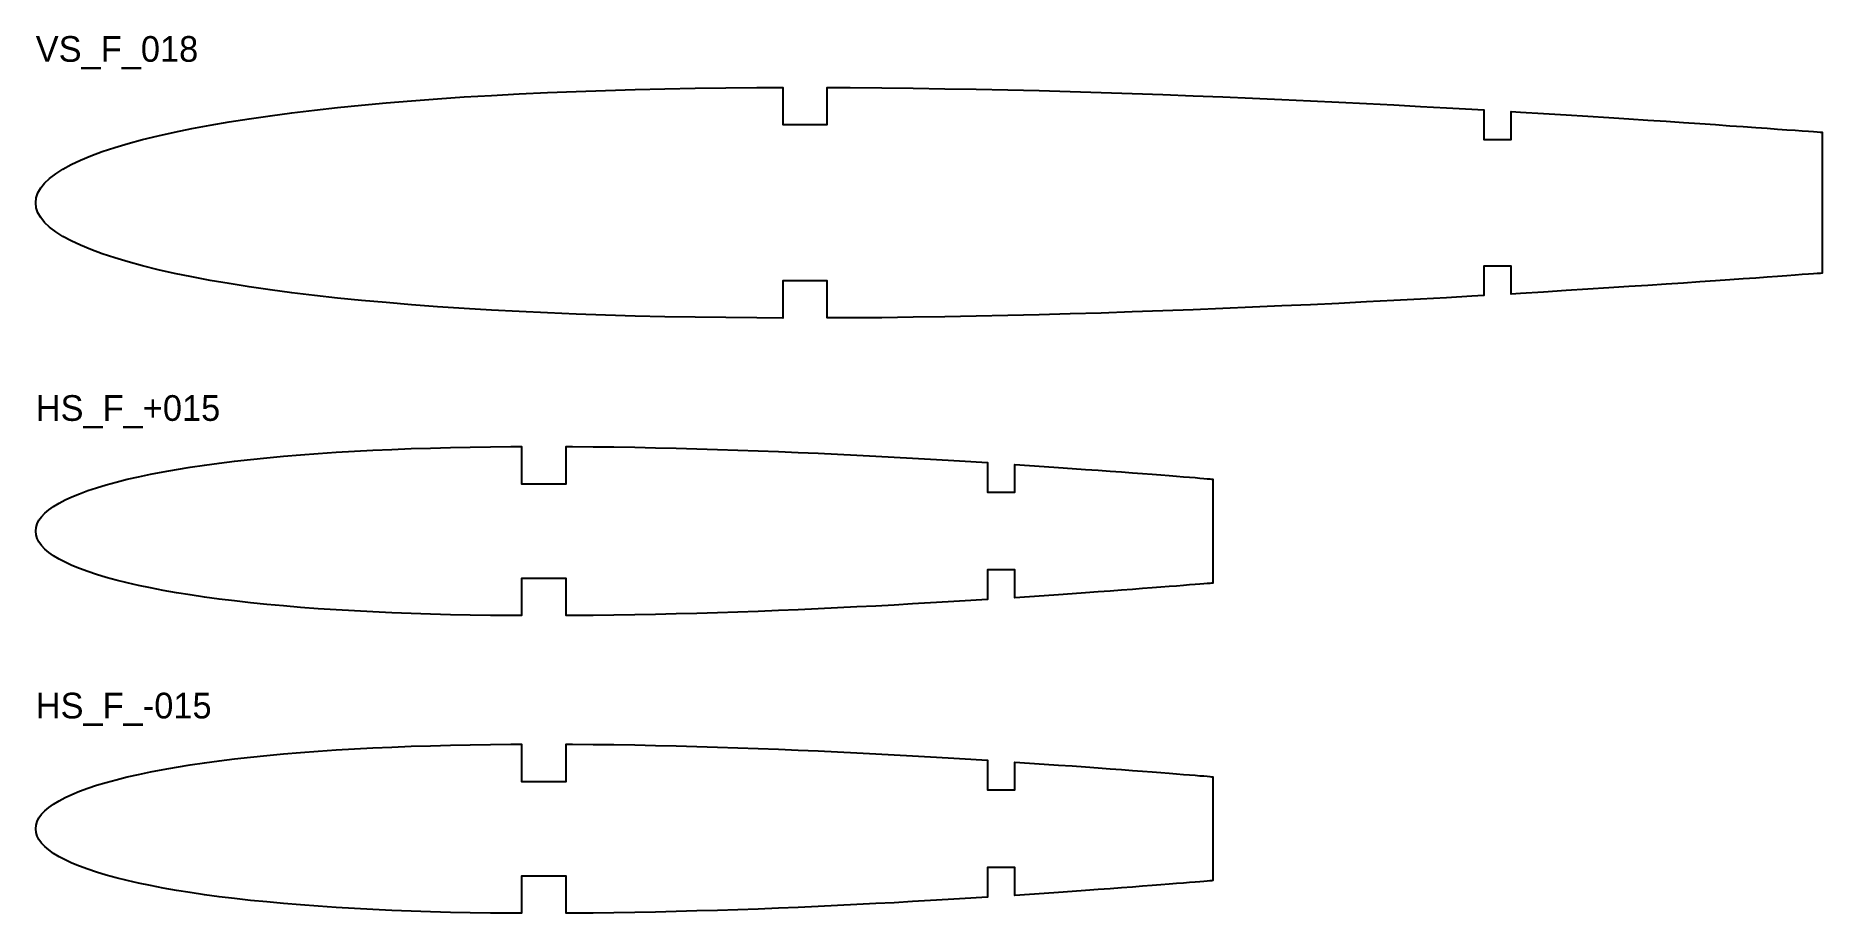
# Model space of a CAD drawing. Header units: millimetres. Extents: x 10 to 218, y 10 to 112.
import ezdxf

# ---------------------------------------------------------------- set-up
doc = ezdxf.new("R2010")
doc.units = ezdxf.units.MM
doc.layers.add('CUT', color=1, linetype='Continuous')
doc.layers.add('ENGRAVE_ID', color=5, linetype='Continuous')

msp = doc.modelspace()

# ---------------------------------------------------------------- linework, layer by layer
at = {"layer": 'CUT'}
for points in [[(11.04, 95.25), (11.62, 95.8), (12.33, 96.34), (13.16, 96.88), (14.13, 97.4), (15.21, 97.92), (16.42, 98.42), (17.76, 98.92), (19.21, 99.4), (20.78, 99.87), (22.47, 100.33), (24.27, 100.77), (26.18, 101.2), (28.2, 101.61), (30.33, 102.01), (32.57, 102.4), (34.91, 102.77), (37.34, 103.12), (39.87, 103.45), (42.5, 103.77), (45.21, 104.07), (48.01, 104.35), (50.89, 104.62), (53.85, 104.87), (56.88, 105.09), (59.99, 105.3), (63.17, 105.49), (66.4, 105.67), (69.7, 105.82), (73.05, 105.96), (76.46, 106.07), (79.91, 106.17), (83.4, 106.25), (86.94, 106.32), (90.5, 106.37), (94.1, 106.4), (97.14, 106.41), (97.14, 102.07), (102.34, 102.07), (102.34, 106.41), (105.02, 106.4), (108.69, 106.37), (112.36, 106.33), (116.04, 106.27), (119.71, 106.21), (123.38, 106.13), (127.04, 106.04), (130.68, 105.94), (134.3, 105.83), (137.9, 105.71), (141.46, 105.58), (145, 105.45), (148.49, 105.31), (151.94, 105.16), (155.35, 105.01), (158.7, 104.85), (162, 104.7), (165.23, 104.53), (168.41, 104.37), (171.52, 104.2), (174.55, 104.04), (177.51, 103.87), (178.91, 103.79), (178.91, 100.35), (182.11, 100.35), (182.11, 103.6), (183.19, 103.54), (185.9, 103.38), (188.53, 103.21), (191.06, 103.06), (193.49, 102.9), (195.83, 102.75), (198.07, 102.6), (200.2, 102.46), (202.22, 102.33), (204.13, 102.2), (205.93, 102.07), (207.62, 101.95), (209.19, 101.84), (210.64, 101.74), (211.98, 101.65), (213.19, 101.56), (214.27, 101.48), (215.24, 101.41), (216.07, 101.35), (216.78, 101.3), (217.36, 101.26), (217.82, 101.22), (218.14, 101.2), (218.34, 101.18), (218.4, 101.18), (218.4, 84.73), (218.34, 84.72), (218.14, 84.71), (217.82, 84.68), (217.36, 84.65), (216.78, 84.61), (216.07, 84.56), (215.24, 84.49), (214.27, 84.42), (213.19, 84.35), (211.98, 84.26), (210.64, 84.16), (209.19, 84.06), (207.62, 83.95), (205.93, 83.83), (204.13, 83.71), (202.22, 83.58), (200.2, 83.44), (198.07, 83.3), (195.83, 83.16), (193.49, 83.01), (191.06, 82.85), (188.53, 82.69), (185.9, 82.53), (183.19, 82.37), (182.11, 82.3), (182.11, 85.56), (178.91, 85.56), (178.91, 82.12), (177.51, 82.04), (174.55, 81.87), (171.52, 81.7), (168.41, 81.54), (165.23, 81.37), (162, 81.21), (158.7, 81.05), (155.35, 80.9), (151.94, 80.75), (148.49, 80.6), (145, 80.46), (141.46, 80.32), (137.9, 80.2), (134.3, 80.08), (130.68, 79.97), (127.04, 79.87), (123.38, 79.78), (119.71, 79.7), (116.04, 79.63), (112.36, 79.58), (108.69, 79.53), (105.02, 79.51), (102.34, 79.5), (102.34, 83.84), (97.14, 83.84), (97.14, 79.49), (94.1, 79.51), (90.5, 79.54), (86.94, 79.59), (83.4, 79.65), (79.91, 79.73), (76.46, 79.83), (73.05, 79.95), (69.7, 80.09), (66.4, 80.24), (63.17, 80.41), (59.99, 80.6), (56.88, 80.81), (53.85, 81.04), (50.89, 81.29), (48.01, 81.55), (45.21, 81.83), (42.5, 82.13), (39.87, 82.45), (37.34, 82.79), (34.91, 83.14), (32.57, 83.51), (30.33, 83.89), (28.2, 84.29), (26.18, 84.71), (24.27, 85.14), (22.47, 85.58), (20.78, 86.04), (19.21, 86.51), (17.76, 86.99), (16.42, 87.48), (15.21, 87.99), (14.13, 88.5), (13.16, 89.03), (12.33, 89.56), (11.62, 90.11), (11.04, 90.66), (10.58, 91.22), (10.26, 91.79), (10.06, 92.37), (10, 92.95), (10.06, 93.54), (10.26, 94.12), (10.58, 94.69)], [(10.68, 56.3), (11.07, 56.71), (11.53, 57.11), (12.09, 57.5), (12.72, 57.88), (13.44, 58.26), (14.23, 58.63), (15.11, 58.99), (16.07, 59.35), (17.1, 59.69), (18.21, 60.03), (19.4, 60.35), (20.66, 60.67), (22, 60.97), (23.4, 61.26), (24.87, 61.55), (26.41, 61.82), (28.02, 62.07), (29.68, 62.32), (31.41, 62.55), (33.2, 62.78), (35.04, 62.98), (36.94, 63.18), (38.89, 63.36), (40.89, 63.53), (42.94, 63.68), (45.03, 63.82), (47.17, 63.95), (49.34, 64.06), (51.55, 64.16), (53.79, 64.25), (56.06, 64.32), (58.37, 64.38), (60.69, 64.43), (63.04, 64.46), (65.41, 64.49), (66.68, 64.49), (66.68, 60.15), (71.88, 60.15), (71.88, 64.49), (72.61, 64.49), (75.03, 64.47), (77.45, 64.44), (79.87, 64.4), (82.29, 64.35), (84.71, 64.29), (87.12, 64.23), (89.52, 64.16), (91.91, 64.08), (94.28, 63.99), (96.63, 63.9), (98.95, 63.8), (101.26, 63.7), (103.53, 63.59), (105.77, 63.48), (107.98, 63.37), (110.15, 63.25), (112.29, 63.13), (114.38, 63.01), (116.43, 62.89), (118.43, 62.77), (120.38, 62.65), (121.03, 62.61), (121.03, 59.16), (124.23, 59.16), (124.23, 62.4), (125.91, 62.29), (127.64, 62.17), (129.3, 62.06), (130.91, 61.94), (132.45, 61.83), (133.92, 61.73), (135.32, 61.62), (136.66, 61.52), (137.92, 61.43), (139.11, 61.34), (140.22, 61.25), (141.25, 61.17), (142.21, 61.1), (143.09, 61.03), (143.88, 60.96), (144.6, 60.91), (145.23, 60.86), (145.79, 60.81), (146.25, 60.77), (146.64, 60.74), (146.94, 60.72), (147.15, 60.7), (147.28, 60.69), (147.32, 60.69), (147.32, 48.56), (147.28, 48.55), (147.15, 48.54), (146.94, 48.52), (146.64, 48.5), (146.25, 48.47), (145.79, 48.43), (145.23, 48.39), (144.6, 48.33), (143.88, 48.28), (143.09, 48.21), (142.21, 48.14), (141.25, 48.07), (140.22, 47.99), (139.11, 47.9), (137.92, 47.81), (136.66, 47.72), (135.32, 47.62), (133.92, 47.52), (132.45, 47.41), (130.91, 47.3), (129.3, 47.19), (127.64, 47.07), (125.91, 46.95), (124.23, 46.84), (124.23, 50.09), (121.03, 50.09), (121.03, 46.63), (120.38, 46.59), (118.43, 46.47), (116.43, 46.35), (114.38, 46.23), (112.29, 46.11), (110.15, 45.99), (107.98, 45.87), (105.77, 45.76), (103.53, 45.65), (101.26, 45.54), (98.95, 45.44), (96.63, 45.34), (94.28, 45.25), (91.91, 45.17), (89.52, 45.09), (87.12, 45.01), (84.71, 44.95), (82.29, 44.89), (79.87, 44.84), (77.45, 44.8), (75.03, 44.77), (72.61, 44.75), (71.88, 44.75), (71.88, 49.09), (66.68, 49.09), (66.68, 44.75), (65.41, 44.75), (63.04, 44.78), (60.69, 44.81), (58.37, 44.86), (56.06, 44.92), (53.79, 45), (51.55, 45.08), (49.34, 45.18), (47.17, 45.3), (45.03, 45.42), (42.94, 45.56), (40.89, 45.72), (38.89, 45.88), (36.94, 46.06), (35.04, 46.26), (33.2, 46.47), (31.41, 46.69), (29.68, 46.92), (28.02, 47.17), (26.41, 47.43), (24.87, 47.7), (23.4, 47.98), (22, 48.27), (20.66, 48.58), (19.4, 48.89), (18.21, 49.22), (17.1, 49.55), (16.07, 49.89), (15.11, 50.25), (14.23, 50.61), (13.44, 50.98), (12.72, 51.36), (12.09, 51.74), (11.53, 52.13), (11.07, 52.53), (10.68, 52.94), (10.38, 53.35), (10.17, 53.77), (10.04, 54.19), (10, 54.62), (10.04, 55.05), (10.17, 55.47), (10.38, 55.89)], [(10.68, 21.56), (11.07, 21.96), (11.53, 22.36), (12.09, 22.75), (12.72, 23.14), (13.44, 23.51), (14.23, 23.88), (15.11, 24.25), (16.07, 24.6), (17.1, 24.94), (18.21, 25.28), (19.4, 25.6), (20.66, 25.92), (22, 26.22), (23.4, 26.52), (24.87, 26.8), (26.41, 27.07), (28.02, 27.33), (29.68, 27.57), (31.41, 27.81), (33.2, 28.03), (35.04, 28.24), (36.94, 28.43), (38.89, 28.61), (40.89, 28.78), (42.94, 28.93), (45.03, 29.07), (47.17, 29.2), (49.34, 29.31), (51.55, 29.41), (53.79, 29.5), (56.06, 29.57), (58.37, 29.63), (60.69, 29.68), (63.04, 29.72), (65.41, 29.74), (66.68, 29.75), (66.68, 25.4), (71.88, 25.4), (71.88, 29.75), (72.61, 29.74), (75.03, 29.72), (77.45, 29.69), (79.87, 29.65), (82.29, 29.6), (84.71, 29.55), (87.12, 29.48), (89.52, 29.41), (91.91, 29.33), (94.28, 29.24), (96.63, 29.15), (98.95, 29.05), (101.26, 28.95), (103.53, 28.84), (105.77, 28.73), (107.98, 28.62), (110.15, 28.51), (112.29, 28.39), (114.38, 28.27), (116.43, 28.15), (118.43, 28.03), (120.38, 27.9), (121.03, 27.86), (121.03, 24.41), (124.23, 24.41), (124.23, 27.65), (125.91, 27.54), (127.64, 27.42), (129.3, 27.31), (130.91, 27.2), (132.45, 27.09), (133.92, 26.98), (135.32, 26.88), (136.66, 26.78), (137.92, 26.68), (139.11, 26.59), (140.22, 26.5), (141.25, 26.42), (142.21, 26.35), (143.09, 26.28), (143.88, 26.22), (144.6, 26.16), (145.23, 26.11), (145.79, 26.06), (146.25, 26.03), (146.64, 26), (146.94, 25.97), (147.15, 25.95), (147.28, 25.94), (147.32, 25.94), (147.32, 13.81), (147.28, 13.8), (147.15, 13.79), (146.94, 13.78), (146.64, 13.75), (146.25, 13.72), (145.79, 13.68), (145.23, 13.64), (144.6, 13.59), (143.88, 13.53), (143.09, 13.47), (142.21, 13.4), (141.25, 13.32), (140.22, 13.24), (139.11, 13.16), (137.92, 13.07), (136.66, 12.97), (135.32, 12.87), (133.92, 12.77), (132.45, 12.66), (130.91, 12.55), (129.3, 12.44), (127.64, 12.32), (125.91, 12.2), (124.23, 12.09), (124.23, 15.34), (121.03, 15.34), (121.03, 11.89), (120.38, 11.84), (118.43, 11.72), (116.43, 11.6), (114.38, 11.48), (112.29, 11.36), (110.15, 11.24), (107.98, 11.13), (105.77, 11.01), (103.53, 10.9), (101.26, 10.8), (98.95, 10.69), (96.63, 10.6), (94.28, 10.5), (91.91, 10.42), (89.52, 10.34), (87.12, 10.27), (84.71, 10.2), (82.29, 10.14), (79.87, 10.09), (77.45, 10.05), (75.03, 10.02), (72.61, 10), (71.88, 10), (71.88, 14.34), (66.68, 14.34), (66.68, 10), (65.41, 10.01), (63.04, 10.03), (60.69, 10.07), (58.37, 10.11), (56.06, 10.17), (53.79, 10.25), (51.55, 10.34), (49.34, 10.43), (47.17, 10.55), (45.03, 10.67), (42.94, 10.82), (40.89, 10.97), (38.89, 11.14), (36.94, 11.32), (35.04, 11.51), (33.2, 11.72), (31.41, 11.94), (29.68, 12.17), (28.02, 12.42), (26.41, 12.68), (24.87, 12.95), (23.4, 13.23), (22, 13.52), (20.66, 13.83), (19.4, 14.14), (18.21, 14.47), (17.1, 14.8), (16.07, 15.15), (15.11, 15.5), (14.23, 15.86), (13.44, 16.23), (12.72, 16.61), (12.09, 17), (11.53, 17.39), (11.07, 17.79), (10.68, 18.19), (10.38, 18.6), (10.17, 19.02), (10.04, 19.44), (10, 19.87), (10.04, 20.3), (10.17, 20.73), (10.38, 21.14)]]:
    msp.add_lwpolyline(points, close=True, dxfattribs=at)

# ---------------------------------------------------------------- texts
at = {"layer": 'ENGRAVE_ID'}
for s, p in [('VS_F_018', (10, 109.41)), ('HS_F_+015', (10, 67.49)), ('HS_F_-015', (10, 32.75))]:
    msp.add_text(s, height=3, dxfattribs=at).set_placement(p)

doc.saveas('drawing.dxf')
